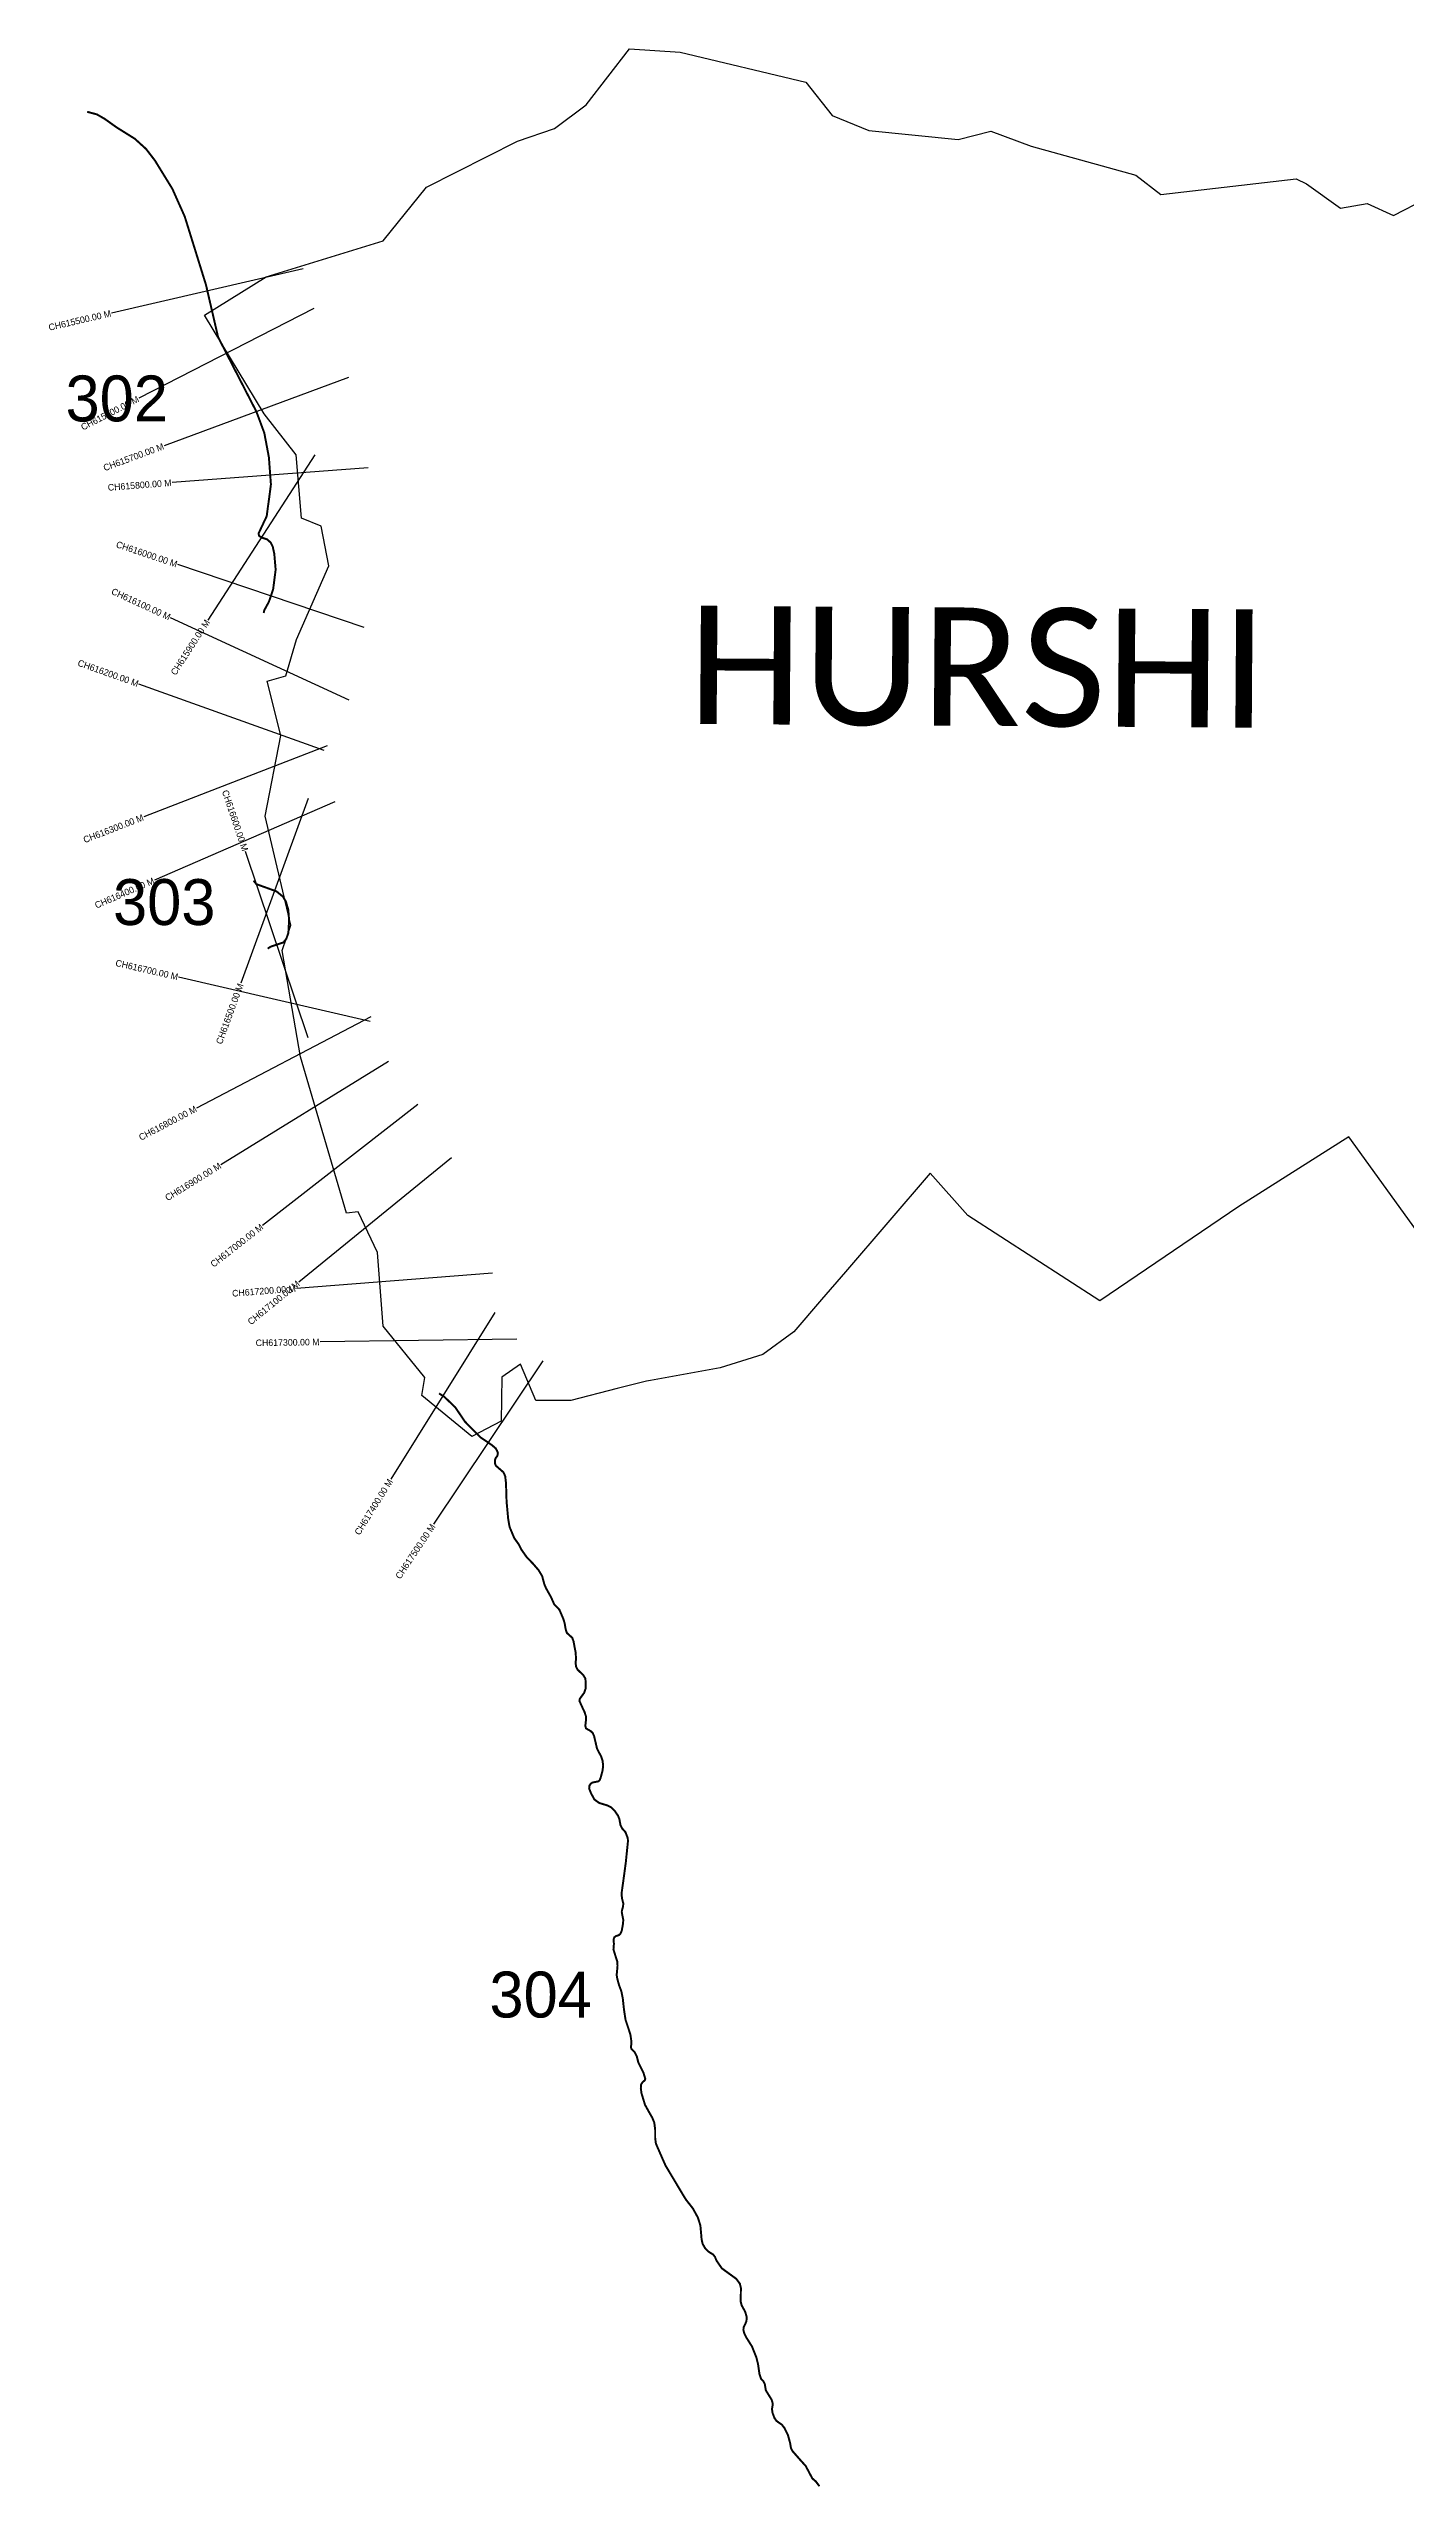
# Model space of a CAD drawing. Header units: metres. Extents: x 322726 to 326866, y 1819116 to 1822835.
# Drawn here: x 322726 to 324796, y 1819116 to 1822835 of the extents above; entities that cross this region are included whole.
import ezdxf
from ezdxf.enums import TextEntityAlignment as Align

# ---------------------------------------------------------------- set-up
doc = ezdxf.new("R2010")
doc.units = ezdxf.units.M
for name, color, linetype in [('CS', 134, 'Continuous'), ('CSMark', 6, 'Continuous'), ('NATURALLY PROTECTED', 3, 'Continuous'), ('VILLAGE NAME', 250, 'Continuous')]:
    doc.layers.add(name, color=color, linetype=linetype)

msp = doc.modelspace()

# ---------------------------------------------------------------- linework, layer by layer
at = {"color": 6}
for points in [[(322963.7, 1822428.4), (323057.9, 1822486.9), (323236.4, 1822542.1), (323302.5, 1822623.5), (323440.9, 1822694.1), (323497.4, 1822713.1), (323546, 1822749.2), (323611.6, 1822834.8), (323688.9, 1822829.4), (323880.6, 1822783.7), (323921, 1822733.2), (323977, 1822710), (324112.8, 1822696.3), (324162.9, 1822709.3), (324224.2, 1822686.3), (324383.8, 1822642.2), (324421.9, 1822612.6), (324628.2, 1822636.4), (324644.2, 1822628.7), (324695.8, 1822591.5), (324736.5, 1822599), (324776.9, 1822580.7), (324826.2, 1822605.7)], [(324825.1, 1821014.3), (324708.5, 1821175.4), (324541.2, 1821069.2), (324329.2, 1820925.4), (324127.9, 1821055.5), (324070.5, 1821119.8), (323941.3, 1820969.7), (323904.8, 1820927.2), (323862.6, 1820878.1), (323815.4, 1820843.6), (323750.1, 1820823.2), (323643.9, 1820803.9), (323637.8, 1820802.8), (323592.8, 1820791.3), (323522.5, 1820773.3), (323468.9, 1820773.3), (323445.8, 1820828.7), (323417.3, 1820809), (323416.3, 1820741.7), (323371.6, 1820718.2), (323295.2, 1820780.6), (323299.8, 1820808.4), (323236, 1820886.7), (323227.4, 1820999), (323198, 1821061), (323180.4, 1821058.7), (323110.1, 1821297.4), (323082.3, 1821459.4), (323095.7, 1821498.1), (323056.1, 1821664.2), (323080.3, 1821787.4), (323059.2, 1821870.5), (323088, 1821878.5), (323104.2, 1821934.1), (323153.2, 1822046.3), (323141.8, 1822106.7), (323111.9, 1822119), (323103.7, 1822215.7), (323054.6, 1822277.8), (322963.7, 1822428.4)]]:
    msp.add_lwpolyline(points, dxfattribs=at)
at = {"layer": 'CS'}
for p, q in [((323114.4, 1822499.2), (322822.1, 1822431.7)), ((323130.6, 1822438.9), (322863.8, 1822301.9)), ((323183.5, 1822333.6), (322902.2, 1822229.3)), ((323132, 1822215.5), (322969.1, 1821963.6)), ((323213.6, 1822195.6), (322914.5, 1822173.1)), ((323207.1, 1821952.2), (322922.9, 1822048.1)), ((323184.4, 1821841.2), (322912.1, 1821967)), ((323146.2, 1821764.8), (322863.7, 1821865.8)), ((323151, 1821771.7), (322871.2, 1821663.4)), ((323122, 1821691.6), (323019.3, 1821409.7)), ((323162.7, 1821686.4), (322887.4, 1821567)), ((323122, 1821326.4), (323026.3, 1821610.7)), ((323216.6, 1821351.4), (322924.2, 1821418.8)), ((323217.6, 1821358.3), (322951.8, 1821219.3)), ((323244.2, 1821290.2), (322988.7, 1821132.9)), ((323288.9, 1821224.5), (323052.3, 1821040.1)), ((323340.2, 1821143.5), (323107.8, 1820953.8)), ((323403.1, 1820967.2), (323104, 1820944.1)), ((323406.7, 1820907.6), (323248, 1820653)), ((323440.2, 1820866.6), (323140.2, 1820862.5)), ((323479.9, 1820833.7), (323313, 1820584.5))]:
    msp.add_line(p, q, dxfattribs=at)
at = {"layer": 'NATURALLY PROTECTED', "const_width": 3, "flags": 128}
for points in [[(322784.8, 1822738.7), (322799.8, 1822734.7), (322811.6, 1822727.9), (322829.5, 1822715.1), (322857.5, 1822697.6), (322874.7, 1822682), (322888.3, 1822664.3), (322914.9, 1822621), (322933.7, 1822578.8), (322948.4, 1822531.6), (322966.1, 1822474.6), (322984.5, 1822395.2), (323015.2, 1822335.3), (323042.9, 1822281.5), (323055, 1822248.9), (323062, 1822211.7), (323065.1, 1822170.4), (323062.9, 1822153.5), (323061.6, 1822143.7), (323060.3, 1822134.6), (323058.7, 1822122), (323055.6, 1822115.5), (323051.6, 1822106.9), (323048.5, 1822100.4), (323046.2, 1822095.6), (323047.1, 1822091.8), (323050.9, 1822089.4), (323059.2, 1822086.6), (323064.8, 1822081.7), (323067.9, 1822075.2), (323070.2, 1822064.8), (323072.3, 1822040.4), (323068.5, 1822010.6), (323062.1, 1821991.6), (323055, 1821978.5), (323054, 1821974.3)], [(323038.7, 1821566.1), (323042.8, 1821560.8), (323057.8, 1821555.4), (323073.7, 1821549.6), (323083.4, 1821541.7), (323087.9, 1821534.1), (323091.6, 1821521.5), (323092.8, 1821505.8), (323091.7, 1821486.4), (323088.5, 1821477.2), (323084.1, 1821471.8), (323073.2, 1821468.2), (323064.9, 1821465.4), (323060.1, 1821462.5)], [(323321.4, 1820784), (323329.2, 1820779.1), (323346.1, 1820762.9), (323361.1, 1820740.8), (323374.5, 1820727.2), (323384.4, 1820717.2), (323396.5, 1820709), (323402.4, 1820704.9), (323407.8, 1820700.2), (323409.8, 1820696.7), (323411.2, 1820693.3), (323410.5, 1820688.9), (323408, 1820685.7), (323406.7, 1820682.5), (323406.7, 1820677.3), (323408.1, 1820673.8), (323413.6, 1820669), (323419.6, 1820663.8), (323422.3, 1820657.8), (323423.5, 1820647.7), (323424.1, 1820629.5), (323424.4, 1820619.3), (323425.6, 1820606.4), (323426.8, 1820593), (323429, 1820580.4), (323436.1, 1820563.4), (323443.3, 1820553.3), (323447.3, 1820545.4), (323455.4, 1820533.9), (323464.5, 1820524.6), (323473.2, 1820514.5), (323478.7, 1820505.4), (323481.9, 1820493.3), (323484.7, 1820486.7), (323492.1, 1820473.5), (323497, 1820462.5), (323505, 1820454.1), (323510.7, 1820440.8), (323512.9, 1820433.9), (323514.4, 1820424.9), (323516.2, 1820418.9), (323519.6, 1820415.8), (323524.5, 1820411.4), (323526.5, 1820406), (323528, 1820397.8), (323529.7, 1820389.3), (323530.3, 1820379.5), (323529.7, 1820372.9), (323530.4, 1820367.4), (323532.7, 1820362.7), (323536.9, 1820358.7), (323541.4, 1820354.3), (323544.5, 1820349.3), (323545.2, 1820342.1), (323544.9, 1820333.7), (323542.8, 1820327.5), (323538.7, 1820321.9), (323536.1, 1820318.3), (323535.5, 1820315), (323539.9, 1820305.3), (323543.4, 1820297.8), (323545.3, 1820291.9), (323545.6, 1820286.8), (323544.7, 1820278.7), (323544.7, 1820276.1), (323545.6, 1820273.1), (323550.1, 1820270.5), (323552.9, 1820268.9), (323555.8, 1820266.1), (323557.9, 1820261.2), (323560.1, 1820251.9), (323562.1, 1820243.1), (323564.2, 1820238.5), (323568.6, 1820230.6), (323570.8, 1820223.8), (323571.7, 1820215.9), (323570.6, 1820208), (323567.8, 1820197.8), (323566.4, 1820194.2), (323564.3, 1820192.3), (323561.2, 1820191.7), (323555.2, 1820190.5), (323552.7, 1820188.7), (323550.7, 1820185.7), (323550.3, 1820181.6), (323553, 1820174.6), (323558.4, 1820164.6), (323565.7, 1820159.4), (323577.6, 1820155.8), (323584.1, 1820152.6), (323589.1, 1820147.6), (323594.4, 1820140), (323596.5, 1820134.5), (323598.1, 1820125.6), (323600.6, 1820120.6), (323605.7, 1820114.9), (323607.2, 1820110.9), (323609.2, 1820105.7), (323609.5, 1820101), (323607.9, 1820085.3), (323606.1, 1820067.7), (323602.7, 1820042.7), (323600.5, 1820026.7), (323599.7, 1820021.3), (323600.4, 1820014.1), (323602.4, 1820006.2), (323602, 1820001.4), (323600.2, 1819994.9), (323600.1, 1819992.7), (323600.7, 1819989.5), (323601.6, 1819985), (323602.4, 1819980.7), (323601.8, 1819974.2), (323600, 1819964.5), (323598, 1819960), (323595.6, 1819957.8), (323590.9, 1819956.3), (323588.6, 1819954.4), (323587.5, 1819951), (323588.1, 1819944.5), (323587.4, 1819936.1), (323589.8, 1819928.2), (323591.6, 1819922.5), (323593.3, 1819917.2), (323593.6, 1819910.8), (323592.8, 1819902.5), (323592.3, 1819896.9), (323593.3, 1819891), (323596, 1819881.3), (323599.5, 1819872.1), (323601.6, 1819861.4), (323603.4, 1819844.6), (323605.8, 1819828.8), (323608.8, 1819819.8), (323613.2, 1819806.4), (323614.8, 1819795.3), (323614.8, 1819791.7), (323614, 1819787.4), (323614.7, 1819784.4), (323619.6, 1819779.4), (323623, 1819772.9), (323625.3, 1819763.7), (323629.6, 1819755), (323633.4, 1819747.2), (323635.1, 1819741.3), (323635.9, 1819738.6), (323635.1, 1819736.2), (323633.5, 1819735), (323631.7, 1819733.5), (323629.5, 1819729.9), (323629.1, 1819724.5), (323630.1, 1819716.8), (323631.7, 1819711.5), (323635.5, 1819699), (323641.7, 1819687.9), (323646.7, 1819679.1), (323649.6, 1819672), (323651, 1819661.2), (323651, 1819648.3), (323652.1, 1819640), (323657.2, 1819628.2), (323662.1, 1819617), (323666.8, 1819606.4), (323675.7, 1819591.5), (323682.5, 1819580.1), (323692.4, 1819563.5), (323697.8, 1819554.6), (323708.5, 1819541), (323716.1, 1819527.1), (323719.9, 1819515.2), (323721.1, 1819502), (323721.8, 1819494), (323723.3, 1819487.1), (323727.2, 1819480.3), (323732.3, 1819475.1), (323739.4, 1819470.7), (323742.2, 1819467.1), (323744.5, 1819461.4), (323752.8, 1819449.5), (323764.5, 1819441), (323774.6, 1819433.7), (323780.2, 1819426.1), (323781.7, 1819419.6), (323781.6, 1819411), (323781.4, 1819398.8), (323782.9, 1819393.1), (323788.2, 1819383.5), (323790.6, 1819375.3), (323790.1, 1819368.7), (323787.6, 1819363.2), (323785.8, 1819359.4), (323785.6, 1819355.3), (323787, 1819350.1), (323790.1, 1819344), (323798.6, 1819330.5), (323805.3, 1819313.7), (323807.9, 1819303.2), (323810, 1819288.3), (323812.3, 1819281.4), (323815.9, 1819277.4), (323818.1, 1819273.3), (323819.7, 1819263.6), (323824, 1819256.7), (323828.7, 1819249), (323830, 1819244.5), (323830.1, 1819240.6), (323829.1, 1819235.2), (323829.9, 1819229.4), (323832.9, 1819221.3), (323836.1, 1819216.8), (323840.4, 1819213.8), (323844, 1819211.4), (323848.3, 1819205.9), (323853.5, 1819195.2), (323856.8, 1819183), (323858.1, 1819175.2), (323860.5, 1819170.8), (323871.7, 1819158), (323880.6, 1819148.1), (323884.9, 1819140), (323887.4, 1819135.3), (323890.6, 1819129.2), (323896, 1819124.6), (323901.5, 1819117.3)]]:
    msp.add_lwpolyline(points, dxfattribs=at)

# ---------------------------------------------------------------- texts
at = {"char_height": 70, "attachment_point": 1}
for s, insert in [('302', (322751.9, 1822336.5)), ('303', (322824.3, 1821568.4)), ('304', (323398.3, 1819902.2))]:
    msp.add_mtext_dynamic_manual_height_columns(s, width=95.172, gutter_width=1, heights=[0], dxfattribs=dict(at, insert=insert))
at = {"layer": 'CSMark'}
for s, rotation, p in [('CH615500.00 M', 13.0005, (322821.1, 1822431.5)), ('CH615600.00 M', 27.1824, (322862.9, 1822301.4)), ('CH615700.00 M', 20.3353, (322901.3, 1822229)), ('CH615800.00 M', 4.3193, (322913.5, 1822173)), ('CH616000.00 M', 341.3523, (322921.9, 1822048.4)), ('CH616100.00 M', 335.2111, (322911.2, 1821967.4)), ('CH615900.00 M', 57.1143, (322968.6, 1821962.8)), ('CH616200.00 M', 340.3348, (322862.8, 1821866.1)), ('CH616600.00 M', 288.5984, (323026, 1821611.6)), ('CH616300.00 M', 21.1614, (322870.3, 1821663)), ('CH616400.00 M', 23.4397, (322886.5, 1821566.6)), ('CH616700.00 M', 347.0013, (322923.3, 1821419.1)), ('CH616500.00 M', 69.9747, (323018.9, 1821408.8)), ('CH616800.00 M', 27.6052, (322950.9, 1821218.8)), ('CH616900.00 M', 31.6269, (322987.9, 1821132.4)), ('CH617000.00 M', 37.9241, (323051.5, 1821039.5)), ('CH617200.00 M', 4.404, (323103, 1820944)), ('CH617100.00 M', 39.2189, (323107, 1820953.2)), ('CH617300.00 M', 0.78, (323139.2, 1820862.5)), ('CH617400.00 M', 58.074, (323247.5, 1820652.2)), ('CH617500.00 M', 56.1896, (323312.4, 1820583.6))]:
    msp.add_text(s, height=10, rotation=rotation, dxfattribs=at).set_placement(p, align=Align.MIDDLE_RIGHT)
at = {"layer": 'VILLAGE NAME', "insert": (323701.6, 1821985.5), "char_height": 180.345, "attachment_point": 1, "rotation": 359.6139}
msp.add_mtext_dynamic_manual_height_columns('{\\fCalibri|b0|i0|c0|p34;HURSHI}', width=1779.605, gutter_width=901.7, heights=[0], dxfattribs=at)

doc.saveas('drawing.dxf')
